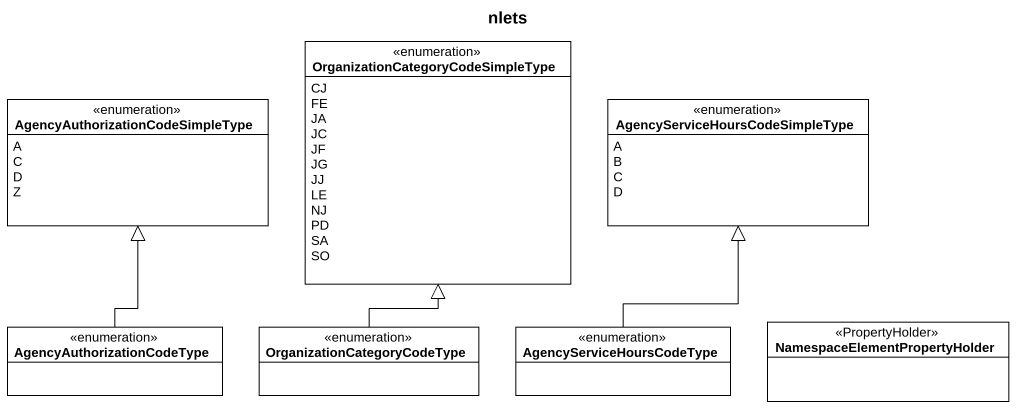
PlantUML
@startuml
title nlets
hide circle
hide empty members
enum "OrganizationCategoryCodeSimpleType" as OrganizationCategoryCodeSimp {
  CJ
  FE
  JA
  JC
  JF
  JG
  JJ
  LE
  NJ
  PD
  SA
  SO
}
enum "AgencyAuthorizationCodeSimpleType" as AgencyAuthorizationCodeSimpl {
  A
  C
  D
  Z
}
enum "AgencyServiceHoursCodeSimpleType" as AgencyServiceHoursCodeSimple {
  A
  B
  C
  D
}
enum AgencyAuthorizationCodeType
enum OrganizationCategoryCodeType
enum AgencyServiceHoursCodeType
class "NamespaceElementPropertyHolder" as NamespaceElementPropertyHold <<PropertyHolder>>
AgencyAuthorizationCodeType -up-|> AgencyAuthorizationCodeSimpl
OrganizationCategoryCodeType -up-|> OrganizationCategoryCodeSimp
AgencyServiceHoursCodeType -up-|> AgencyServiceHoursCodeSimple
@enduml
